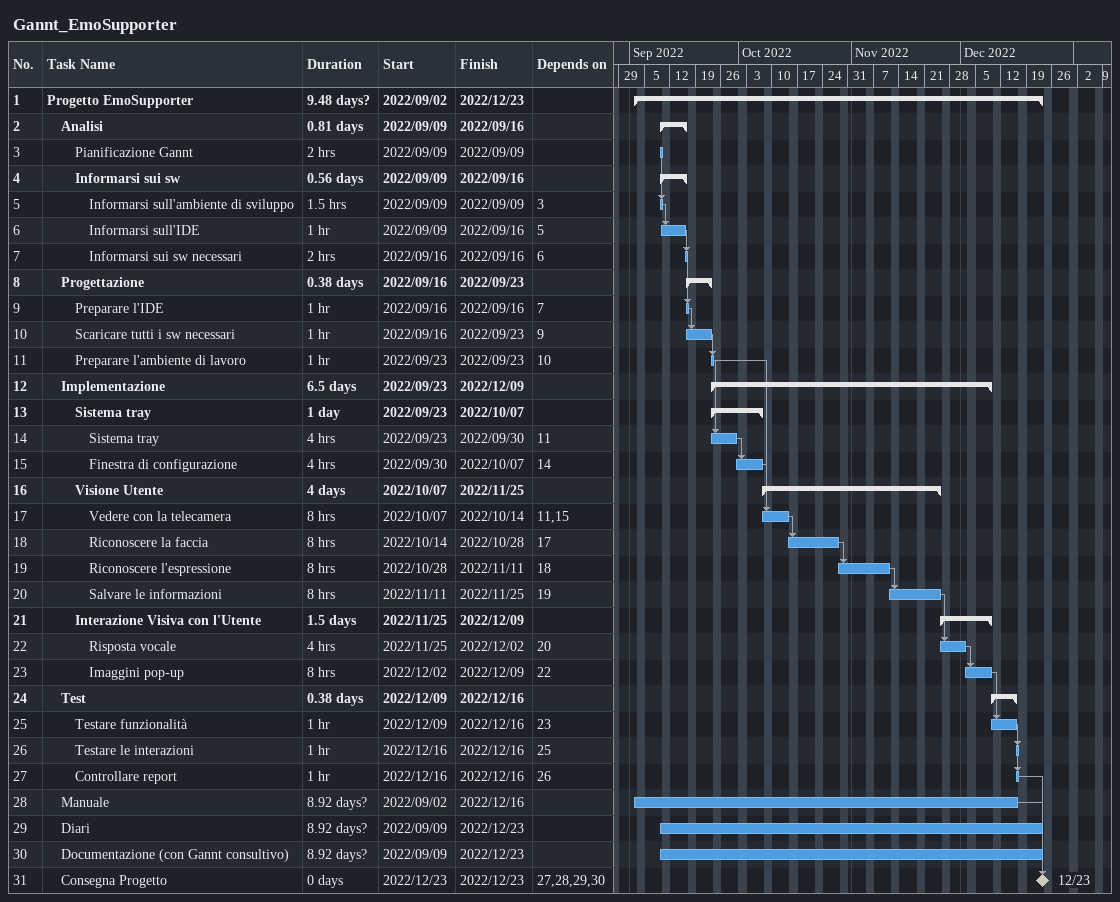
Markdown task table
Gannt_EmoSupporter

| ID | Level | Task | Duration | Start | Finish | Predecessors |
|---|---|---|---|---|---|---|
| 1 | 1 | **Progetto EmoSupporter** | 9.48d? | 2022-09-02 | 2022-12-23 |  |
| 2 | 2 | **Analisi** | 0.81d | 2022-09-09 | 2022-09-16 |  |
| 3 | 3 | Pianificazione Gannt | 2h | 2022-09-09 | 2022-09-09 |  |
| 4 | 3 | **Informarsi sui sw** | 0.56d | 2022-09-09 | 2022-09-16 |  |
| 5 | 4 | Informarsi sull'ambiente di sviluppo | 1.5h | 2022-09-09 | 2022-09-09 | 3 |
| 6 | 4 | Informarsi sull'IDE | 1h | 2022-09-09 | 2022-09-16 | 5 |
| 7 | 4 | Informarsi sui sw necessari | 2h | 2022-09-16 | 2022-09-16 | 6 |
| 8 | 2 | **Progettazione** | 0.38d | 2022-09-16 | 2022-09-23 |  |
| 9 | 3 | Preparare l'IDE | 1h | 2022-09-16 | 2022-09-16 | 7 |
| 10 | 3 | Scaricare tutti i sw necessari | 1h | 2022-09-16 | 2022-09-23 | 9 |
| 11 | 3 | Preparare l'ambiente di lavoro | 1h | 2022-09-23 | 2022-09-23 | 10 |
| 12 | 2 | **Implementazione** | 6.5d | 2022-09-23 | 2022-12-09 |  |
| 13 | 3 | **Sistema tray** | 1d | 2022-09-23 | 2022-10-07 |  |
| 14 | 4 | Sistema tray | 4h | 2022-09-23 | 2022-09-30 | 11 |
| 15 | 4 | Finestra di configurazione | 4h | 2022-09-30 | 2022-10-07 | 14 |
| 16 | 3 | **Visione Utente** | 4d | 2022-10-07 | 2022-11-25 |  |
| 17 | 4 | Vedere con la telecamera | 8h | 2022-10-07 | 2022-10-14 | 11, 15 |
| 18 | 4 | Riconoscere la faccia | 8h | 2022-10-14 | 2022-10-28 | 17 |
| 19 | 4 | Riconoscere l'espressione | 8h | 2022-10-28 | 2022-11-11 | 18 |
| 20 | 4 | Salvare le informazioni | 8h | 2022-11-11 | 2022-11-25 | 19 |
| 21 | 3 | **Interazione Visiva con l'Utente** | 1.5d | 2022-11-25 | 2022-12-09 |  |
| 22 | 4 | Risposta vocale | 4h | 2022-11-25 | 2022-12-02 | 20 |
| 23 | 4 | Imaggini pop-up | 8h | 2022-12-02 | 2022-12-09 | 22 |
| 24 | 2 | **Test** | 0.38d | 2022-12-09 | 2022-12-16 |  |
| 25 | 3 | Testare funzionalità | 1h | 2022-12-09 | 2022-12-16 | 23 |
| 26 | 3 | Testare le interazioni | 1h | 2022-12-16 | 2022-12-16 | 25 |
| 27 | 3 | Controllare report | 1h | 2022-12-16 | 2022-12-16 | 26 |
| 28 | 2 | Manuale | 8.92d? | 2022-09-02 | 2022-12-16 |  |
| 29 | 2 | Diari | 8.92d? | 2022-09-09 | 2022-12-23 |  |
| 30 | 2 | Documentazione (con Gannt consultivo) | 8.92d? | 2022-09-09 | 2022-12-23 |  |
| 31 | 2 | Consegna Progetto | 0d | 2022-12-23 | 2022-12-23 | 27, 28, 29, 30 |
